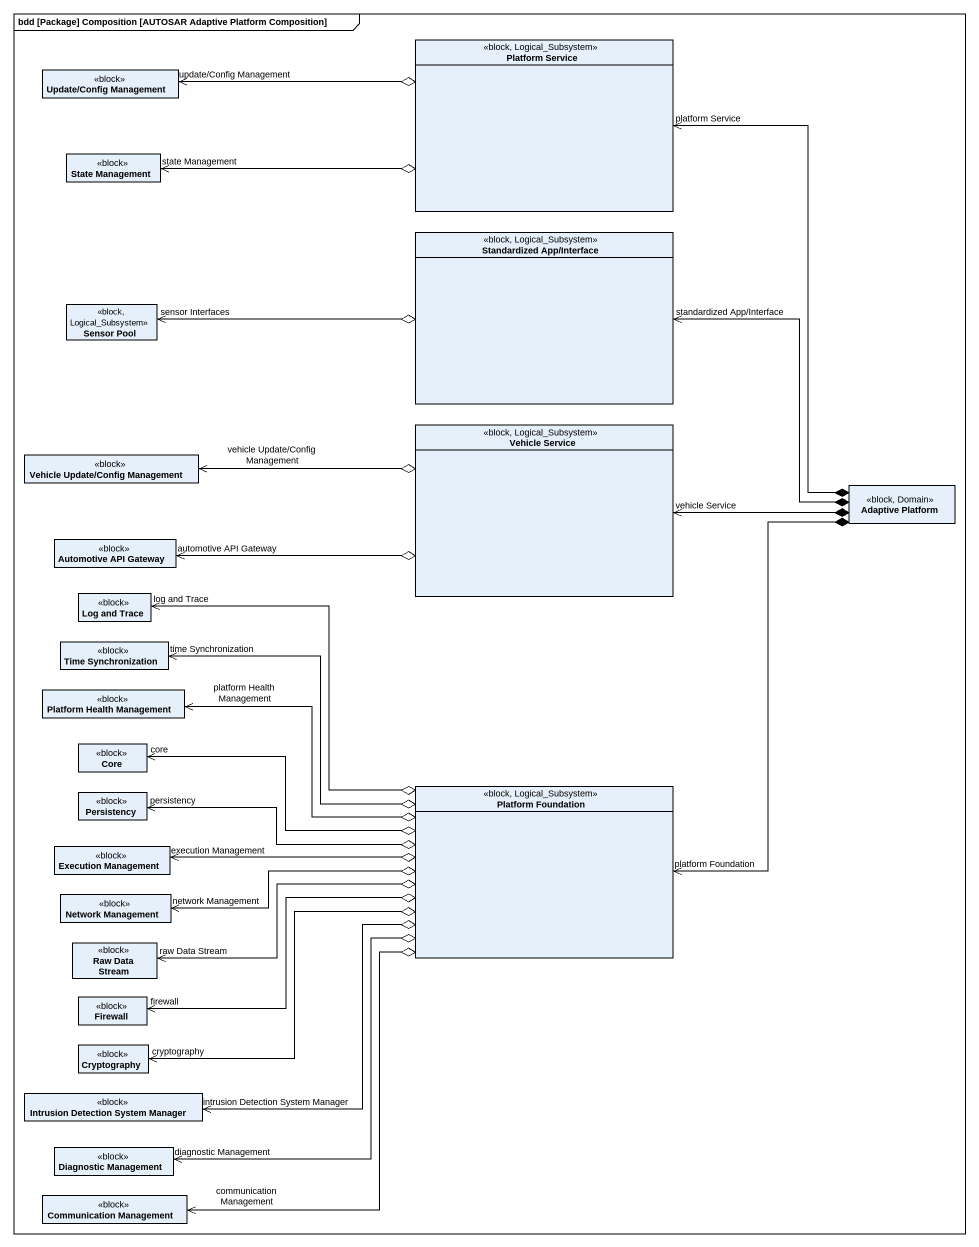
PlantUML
@startuml
mainframe bdd [Package] Composition [AUTOSAR Adaptive Platform Composition]
hide circle
hide empty members
class "Platform Service" as Platform_Service <<block, Logical_Subsystem>>
class "Update/Config Management" as Update_Config_Management <<block>>
class "State Management" as State_Management <<block>>
class "Standardized App/Interface" as Standardized_App_Interface <<block, Logical_Subsystem>>
class "Sensor Pool" as Sensor_Pool <<block, Logical_Subsystem>>
class "Vehicle Service" as Vehicle_Service <<block, Logical_Subsystem>>
class "Vehicle Update/Config Management" as Vehicle_Update_Config <<block>>
class "Adaptive Platform" as Adaptive_Platform <<block, Domain>>
class "Automotive API Gateway" as Automotive_API_Gateway <<block>>
class "Log and Trace" as Log_and_Trace <<block>>
class "Time Synchronization" as Time_Synchronization <<block>>
class "Platform Health Management" as Platform_Health_Management <<block>>
class Core <<block>>
class Persistency <<block>>
class "Platform Foundation" as Platform_Foundation <<block, Logical_Subsystem>>
class "Execution Management" as Execution_Management <<block>>
class "Network Management" as Network_Management <<block>>
class "Raw Data Stream" as Raw_Data_Stream <<block>>
class Firewall <<block>>
class Cryptography <<block>>
class "Intrusion Detection System Manager" as Intrusion_Detection_System <<block>>
class "Diagnostic Management" as Diagnostic_Management <<block>>
class "Communication Management" as Communication_Management <<block>>
Platform_Service o-left-> "update/Config Management" Update_Config_Management
Platform_Service o-left-> "state Management" State_Management
Standardized_App_Interface o-left-> "sensor Interfaces" Sensor_Pool
Vehicle_Service o-left-> "vehicle Update/Config Management" Vehicle_Update_Config
Vehicle_Service o-left-> "automotive API Gateway" Automotive_API_Gateway
Adaptive_Platform *-up-> "platform Service" Platform_Service
Adaptive_Platform *-left-> "standardized App/Interface" Standardized_App_Interface
Adaptive_Platform *-left-> "vehicle Service" Vehicle_Service
Adaptive_Platform *--> "platform Foundation" Platform_Foundation
Platform_Foundation o-up-> "log and Trace" Log_and_Trace
Platform_Foundation o-left-> "time Synchronization" Time_Synchronization
Platform_Foundation o-left-> "platform Health Management" Platform_Health_Management
Platform_Foundation o-left-> "core" Core
Platform_Foundation o-left-> "persistency" Persistency
Platform_Foundation o-left-> "execution Management" Execution_Management
Platform_Foundation o-left-> "network Management" Network_Management
Platform_Foundation o-left-> "raw Data Stream" Raw_Data_Stream
Platform_Foundation o-left-> "firewall" Firewall
Platform_Foundation o-left-> "cryptography" Cryptography
Platform_Foundation o-left-> "intrusion Detection System Manager" Intrusion_Detection_System
Platform_Foundation o--> "diagnostic Management" Diagnostic_Management
Platform_Foundation o--> "communication Management" Communication_Management
@enduml
